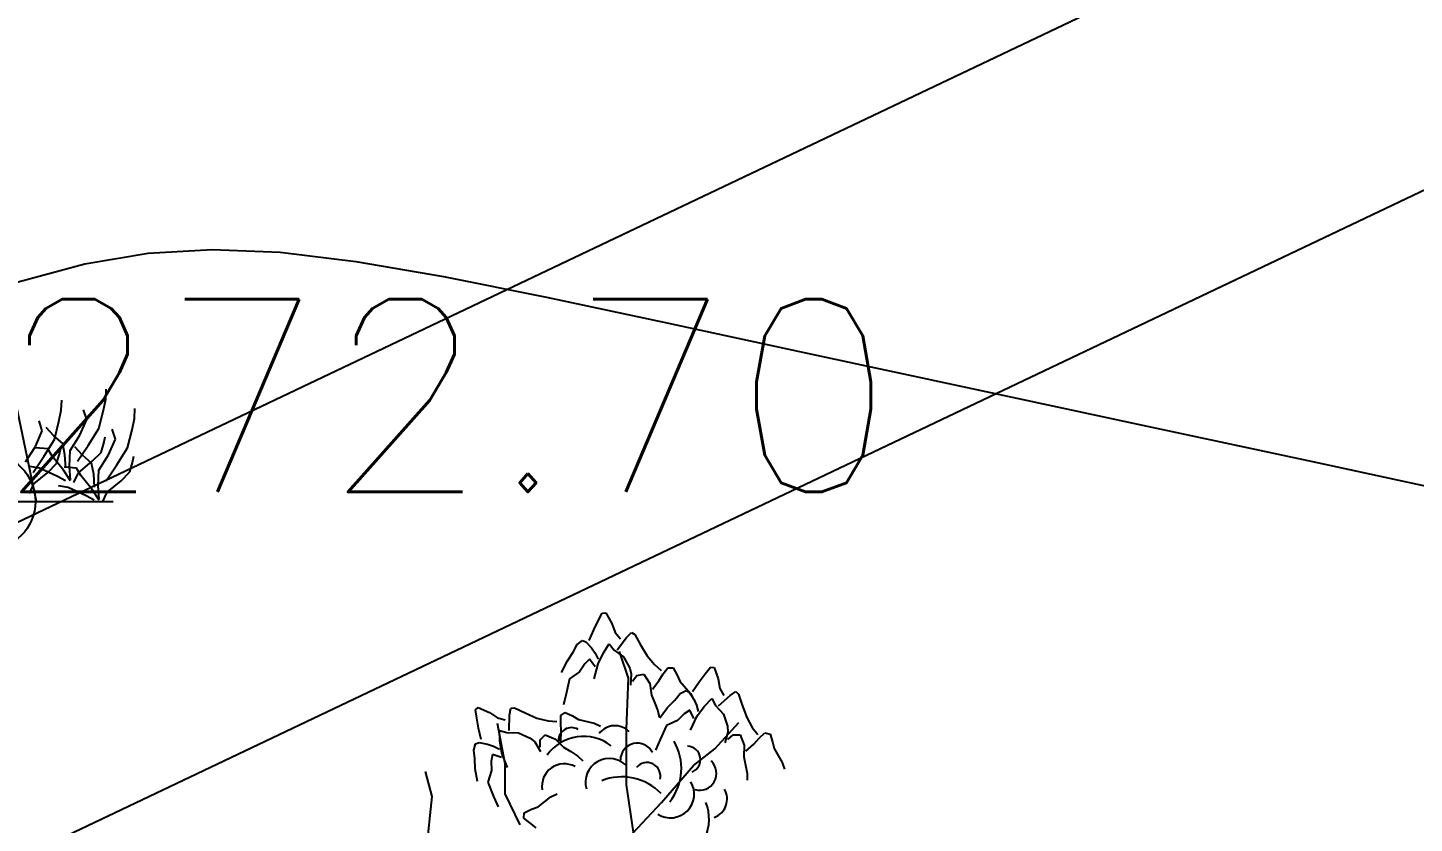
# Model space of a CAD drawing. Header units: millimetres. Extents: x 524954 to 526204, y 9523489 to 9524010.
# Drawn here: x 525849.93 to 525857.13, y 9523668.56 to 9523672.69 of the extents above; entities that cross this region are included whole.
import ezdxf

# ---------------------------------------------------------------- set-up
doc = ezdxf.new("R2010")
doc.units = ezdxf.units.MM
doc.header["$PDMODE"] = 32
doc.header["$PDSIZE"] = 0.5
doc.linetypes.add('ACAD_ISO12W100', pattern=[21, 12, -3, 0, -3, 0, -3])
for name, color, linetype in [('Arbre', 34, 'ACAD_ISO12W100'), ('CN_01_00', 3, 'Continuous'), ('PLUME_5', 6, 'Continuous'), ('PLUME_6', 2, 'Continuous'), ('TopoAlt', 3, 'Continuous'), ('TOPOJIS', 7, 'Continuous')]:
    doc.layers.add(name, color=color, linetype=linetype)
doc.styles.add('Simplex 1.0', font='Simplex.shx', dxfattribs={"width": 0.99, "height": 1})

# ---------------------------------------------------------------- blocks, each defined once
blk = doc.blocks.new('TCPOINT M')
at = {"color": 0}
blk.add_point((0, 0), dxfattribs=at)
at = {"layer": 'TopoAlt', "style": 'Simplex 1.0', "width": 0.99}
blk.add_attdef('ALT', (0.15, 0.15), '', height=1, dxfattribs=at)
blk = doc.blocks.new('v088')
at = {"color": 3, "linetype": 'Continuous'}
for p, q in [((-0.0239, 12.3184), (0.0161, 12.3965)), ((0.0161, 12.3965), (0.0546, 12.3999)), ((0.0546, 12.3999), (0.1184, 12.2906)), ((-0.0686, 12.2238), (-0.0239, 12.3184)), ((0.1184, 12.2906), (0.1522, 12.1952)), ((-0.1179, 12.1126), (-0.0686, 12.2238)), ((0.1522, 12.1952), (0.2074, 12.1313)), ((0.2717, 12.1435), (0.3242, 12.1966)), ((0.3242, 12.1966), (0.3557, 12.1751)), ((0.3557, 12.1751), (0.415, 12.0689)), ((-0.2428, 12.0693), (-0.1881, 12.111)), ((-0.1881, 12.111), (-0.1505, 12.0986)), ((-0.1505, 12.0986), (-0.0915, 12.0354)), ((0.1746, 12.0155), (0.2717, 12.1435)), ((-0.2828, 11.9912), (-0.2428, 12.0693)), ((-0.0915, 12.0354), (-0.0536, 11.98)), ((0.0317, 11.9844), (0.0922, 12.0781)), ((0.0922, 12.0781), (0.1437, 12.0135)), ((0.415, 12.0689), (0.4841, 11.9528)), ((-0.344, 11.9013), (-0.2828, 11.9912)), ((-0.0536, 11.98), (-0.0225, 11.9193)), ((-0.0252, 11.8718), (0.0317, 11.9844)), ((0.1437, 12.0135), (0.2395, 11.9416)), ((-0.4033, 11.7804), (-0.344, 11.9013)), ((-0.1123, 11.9179), (-0.1618, 11.8694)), ((-0.0542, 11.8389), (-0.1123, 11.9179)), ((0.2395, 11.9416), (0.3048, 11.8248)), ((0.4841, 11.9528), (0.5601, 11.8616)), ((-0.1618, 11.8694), (-0.2169, 11.7884)), ((-0.066, 11.7153), (-0.0252, 11.8718)), ((0.3048, 11.8248), (0.32, 11.7651)), ((0.5601, 11.8616), (0.6304, 11.8005)), ((0.6527, 11.7656), (0.6994, 11.8293)), ((0.6994, 11.8293), (0.7544, 11.828)), ((0.7544, 11.828), (0.796, 11.7537)), ((1.0886, 11.7676), (1.1424, 11.8368)), ((1.1424, 11.8368), (1.1809, 11.833)), ((1.1809, 11.833), (1.2232, 11.7138)), ((-0.2169, 11.7884), (-0.3202, 11.714)), ((0.32, 11.7651), (0.3106, 11.6498)), ((0.3344, 11.6895), (0.378, 11.7487)), ((0.378, 11.7487), (0.4498, 11.7623)), ((0.4498, 11.7623), (0.5114, 11.6644)), ((0.6075, 11.6944), (0.6527, 11.7656)), ((0.796, 11.7537), (0.824, 11.6885)), ((1.027, 11.683), (1.0886, 11.7676)), ((-0.3202, 11.714), (-0.3572, 11.5582)), ((0.5418, 11.6075), (0.6075, 11.6944)), ((0.824, 11.6885), (0.9344, 11.5607)), ((0.9578, 11.583), (1.027, 11.683)), ((1.2232, 11.7138), (1.2386, 11.6137)), ((0.5114, 11.6644), (0.5299, 11.5465)), ((0.827, 11.5637), (0.8886, 11.5945)), ((0.8886, 11.5945), (0.9232, 11.5753)), ((1.2386, 11.6137), (1.2809, 11.5407)), ((-0.3572, 11.5582), (-0.3824, 11.4437)), ((0.5299, 11.5465), (0.5653, 11.4632)), ((0.7732, 11.4945), (0.827, 11.5637)), ((0.9232, 11.5753), (0.9693, 11.5022)), ((0.9344, 11.5607), (0.97, 11.497)), ((1.2271, 11.433), (1.3463, 11.5407)), ((1.3463, 11.5407), (1.4079, 11.583)), ((1.4079, 11.583), (1.4348, 11.556)), ((1.4348, 11.556), (1.4733, 11.4406)), ((0.5653, 11.4632), (0.5962, 11.3829)), ((0.6962, 11.4176), (0.7732, 11.4945)), ((0.9693, 11.5022), (0.9963, 11.4406)), ((1.0809, 11.4291), (1.1578, 11.5099)), ((1.1578, 11.5099), (1.1963, 11.4368)), ((-1.2987, 11.3921), (-1.2695, 11.4174)), ((-1.2853, 11.3054), (-1.2987, 11.3921)), ((-1.2695, 11.4174), (-1.1537, 11.3664)), ((-0.9434, 11.3371), (-0.9319, 11.4109)), ((-0.9319, 11.4109), (-0.8938, 11.412)), ((-0.8938, 11.412), (-0.7835, 11.3608)), ((0.5962, 11.3829), (0.6091, 11.3149)), ((0.6155, 11.3099), (0.6962, 11.4176)), ((0.927, 11.3906), (0.8693, 11.3522)), ((0.9693, 11.3022), (0.927, 11.3906)), ((0.9963, 11.4406), (1.0155, 11.3753)), ((1.004, 11.3291), (1.0809, 11.4291)), ((1.1963, 11.4368), (1.2771, 11.3483)), ((1.4733, 11.4406), (1.5194, 11.3137)), ((-1.1537, 11.3664), (-1.0704, 11.3089)), ((-1.0704, 11.3089), (-0.9882, 11.2895)), ((-0.9469, 11.1764), (-0.9434, 11.3371)), ((-0.7835, 11.3608), (-0.6595, 11.3072)), ((-0.6595, 11.3072), (-0.5444, 11.2779)), ((-0.4131, 11.2545), (-0.4126, 11.3334)), ((-0.4126, 11.3334), (-0.3673, 11.3647)), ((-0.3673, 11.3647), (-0.2901, 11.3288)), ((-0.2901, 11.3288), (-0.2291, 11.2925)), ((0.8693, 11.3522), (0.8001, 11.2829)), ((0.9347, 11.1829), (1.004, 11.3291)), ((1.2771, 11.3483), (1.3194, 11.2214)), ((1.5194, 11.3137), (1.5771, 11.2099)), ((-1.266, 11.2026), (-1.2853, 11.3054)), ((-0.5444, 11.2779), (-0.4516, 11.2697)), ((-0.4079, 11.1703), (-0.4131, 11.2545)), ((-0.2291, 11.2925), (-0.0648, 11.2537)), ((-0.0648, 11.2537), (0.0014, 11.223)), ((0.8001, 11.2829), (0.6847, 11.2291)), ((-1.2408, 11.0836), (-1.266, 11.2026)), ((-1.0503, 11.1789), (-0.9708, 11.1567)), ((-1.0444, 11.0675), (-1.0503, 11.1789)), ((-0.4102, 11.0614), (-0.4079, 11.1703)), ((0.6847, 11.2291), (0.6193, 11.0829)), ((1.3194, 11.2214), (1.3232, 11.1598)), ((1.5771, 11.2099), (1.6348, 11.1368)), ((-0.9708, 11.1567), (-0.851, 11.1547)), ((-0.851, 11.1547), (-0.7296, 11.0984)), ((-0.7296, 11.0984), (-0.6822, 11.0589)), ((-0.6257, 11.0796), (-0.5755, 11.1328)), ((-0.5755, 11.1328), (-0.4682, 11.0896)), ((1.3232, 11.1598), (1.2925, 11.0483)), ((1.3232, 11.0829), (1.3771, 11.1329)), ((1.3771, 11.1329), (1.4502, 11.1329)), ((1.4502, 11.1329), (1.4925, 11.0252)), ((1.5925, 11.0368), (1.6502, 11.0983)), ((1.6502, 11.0983), (1.7079, 11.1522)), ((1.7079, 11.1522), (1.7617, 11.1406)), ((1.7617, 11.1406), (1.7887, 11.0598)), ((-1.3166, 10.9752), (-1.2967, 11.0411)), ((-1.2967, 11.0411), (-1.2589, 11.0531)), ((-1.2589, 11.0531), (-1.1741, 11.0365)), ((-1.1741, 11.0365), (-1.1109, 11.0139)), ((-1.0245, 10.9429), (-1.0444, 11.0675)), ((-0.6822, 11.0589), (-0.6222, 10.96)), ((-0.6263, 11.0061), (-0.6257, 11.0796)), ((-0.4682, 11.0896), (-0.3841, 11.005)), ((0.6193, 11.0829), (0.5731, 10.9752)), ((1.4925, 11.0252), (1.4886, 10.906)), ((1.5117, 10.9637), (1.5925, 11.0368)), ((1.7887, 11.0598), (1.8041, 10.9906)), ((-1.3032, 10.8885), (-1.3166, 10.9752)), ((-1.1109, 11.0139), (-1.0501, 10.983)), ((-0.3841, 11.005), (-0.3065, 10.9583)), ((-0.3065, 10.9583), (-0.2344, 10.9114)), ((1.8041, 10.9906), (1.8887, 10.8444)), ((-1.3, 10.7798), (-1.3032, 10.8885)), ((-1.122, 10.9292), (-1.1336, 10.8608)), ((-1.0286, 10.8992), (-1.122, 10.9292)), ((-0.9657, 10.7922), (-1.0245, 10.9429)), ((-0.2344, 10.9114), (-0.1841, 10.8638)), ((1.4886, 10.906), (1.5079, 10.8175)), ((-1.1336, 10.8608), (-1.1308, 10.7629)), ((1.5079, 10.8175), (1.5233, 10.7329)), ((1.8887, 10.8444), (1.9118, 10.7752)), ((-1.2771, 10.6471), (-1.3, 10.7798)), ((-1.1308, 10.7629), (-1.1708, 10.642)), ((1.5233, 10.7329), (1.5233, 10.6636)), ((-1.1708, 10.642), (-1.1094, 10.4942)), ((-0.514, 10.4875), (-0.4484, 10.5194)), ((-1.1094, 10.4942), (-1.0628, 10.3867)), ((-0.648, 10.3846), (-0.514, 10.4875)), ((-0.7146, 10.3603), (-0.648, 10.3846)), ((-0.7957, 10.2682), (-0.7912, 10.3231)), ((-0.7912, 10.3231), (-0.7146, 10.3603)), ((-0.7348, 10.218), (-0.7957, 10.2682)), ((-0.6662, 10.1688), (-0.7348, 10.218)), ((0.6155, 0.5313), (0.6179, 0.5842)), ((0.3847, 0.4736), (0.3871, 0.5265)), ((0.6034, 0.4736), (0.6155, 0.5313)), ((0.3726, 0.4159), (0.3847, 0.4736)), ((0.5169, 0.4255), (0.5001, 0.476)), ((0.5794, 0.3798), (0.6034, 0.4736)), ((0.7645, 0.4303), (0.7669, 0.4832)), ((0.25, 0.2861), (0.2861, 0.3678)), ((0.2861, 0.3678), (0.2693, 0.4183)), ((0.3462, 0.3414), (0.3053, 0.3847)), ((0.3486, 0.3221), (0.3726, 0.4159)), ((0.4808, 0.3438), (0.5169, 0.4255)), ((0.5241, 0.2909), (0.5794, 0.3798)), ((0.6659, 0.3246), (0.6491, 0.375)), ((0.7285, 0.2789), (0.7525, 0.3726)), ((0.7525, 0.3726), (0.7645, 0.4303)), ((0.2933, 0.2332), (0.3486, 0.3221)), ((0.3919, 0.3005), (0.3462, 0.3414)), ((0.4039, 0.2428), (0.3919, 0.3005)), ((0.4303, 0.2645), (0.4808, 0.3438)), ((0.4688, 0.2092), (0.5241, 0.2909)), ((0.5914, 0.2548), (0.6058, 0.3029)), ((0.6058, 0.3029), (0.6131, 0.3366)), ((0.6299, 0.2428), (0.6659, 0.3246)), ((0.1995, 0.2068), (0.25, 0.2861)), ((0.238, 0.1515), (0.2933, 0.2332)), ((0.3149, 0.2741), (0.25, 0.2789)), ((0.3366, 0.2356), (0.3149, 0.2741)), ((0.3967, 0.1635), (0.3366, 0.2356)), ((0.3606, 0.1971), (0.375, 0.2452)), ((0.375, 0.2452), (0.3823, 0.2789)), ((0.4087, 0.1755), (0.4039, 0.2428)), ((0.4279, 0.1827), (0.4303, 0.2645)), ((0.4953, 0.2404), (0.4544, 0.2837)), ((0.5409, 0.1995), (0.4953, 0.2404)), ((0.5457, 0.2092), (0.5914, 0.2548)), ((0.5794, 0.1635), (0.6299, 0.2428)), ((0.6732, 0.1899), (0.7285, 0.2789)), ((0.7549, 0.2019), (0.7621, 0.2356)), ((0.2717, 0.1731), (0.2212, 0.1827)), ((0.2428, 0.0914), (0.3149, 0.1515)), ((0.3654, 0.1298), (0.2717, 0.1731)), ((0.3149, 0.1515), (0.3606, 0.1971)), ((0.4327, 0.1082), (0.3967, 0.1635)), ((0.464, 0.1731), (0.3991, 0.1779)), ((0.4327, 0.113), (0.4279, 0.1827)), ((0.4496, 0.0986), (0.4736, 0.1491)), ((0.4856, 0.1346), (0.464, 0.1731)), ((0.4736, 0.1491), (0.5457, 0.2092)), ((0.5529, 0.1418), (0.5409, 0.1995)), ((0.577, 0.0817), (0.5794, 0.1635)), ((0.6179, 0.1082), (0.6732, 0.1899)), ((0.6948, 0.1082), (0.7405, 0.1539)), ((0.7405, 0.1539), (0.7549, 0.2019)), ((0.2188, 0.0409), (0.2428, 0.0914)), ((0.4063, 0.1082), (0.3654, 0.1298)), ((0.4207, 0.0721), (0.3702, 0.0817)), ((0.5145, 0.0288), (0.4207, 0.0721)), ((0.5457, 0.0625), (0.4856, 0.1346)), ((0.5578, 0.0745), (0.5529, 0.1418)), ((0.5818, 0.012), (0.577, 0.0817)), ((0.6227, 0.0481), (0.6948, 0.1082)), ((0.5554, 0.0072), (0.5145, 0.0288)), ((0.5818, 0.0072), (0.5457, 0.0625)), ((0.5986, -0.0024), (0.6227, 0.0481))]:
    blk.add_line(p, q, dxfattribs=at)
at = {"linetype": 'Continuous'}
for p, q in [((0.2897, 11.7219), (0.1969, 11.9998)), ((0.2697, 11.1929), (0.2897, 11.7219)), ((-0.9914, 10.8307), (-1.0686, 11.252)), ((1.1882, 10.9882), (1.4374, 11.2608)), ((0.2693, 10.6145), (0.2697, 11.1929)), ((0.9679, 10.8157), (1.1882, 10.9882)), ((-0.9911, 10.5198), (-0.9914, 10.8307)), ((0.6339, 10.4293), (0.9679, 10.8157)), ((-1.7492, 10.4915), (-1.8168, 10.7513)), ((0.3448, 10.1217), (0.2693, 10.6145)), ((-0.8352, 10.1996), (-0.9911, 10.5198)), ((-1.8059, 9.9306), (-1.7492, 10.4915)), ((0.3358, 10.1122), (0.6339, 10.4293)), ((0.2565, 0), (0.151, 0.5063)), ((-0.6539, 0), (0.6539, 0))]:
    blk.add_line(p, q, dxfattribs=at)
at = {"color": 3, "linetype": 'Continuous'}
for centre, major_axis, start_param, end_param in [((-0.3005, 11.0717), (0.0964, 0.0964), 0.254619, 2.377018), ((0.1501, 11.0237), (0.1445, 0.1445), 6.263619, 7.998733), ((-0.1756, 10.6509), (0.3298, 0.3298), 0.12682, 1.733702), ((0.3829, 10.8698), (-0.1246, 0.1246), 4.396235, 7.060094), ((0.2754, 10.7857), (0.3995, 0.3995), 4.836335, 6.022049), ((0.8987, 10.8757), (0.099, 0.099), 4.31771, 7.031286), ((0.0911, 10.6412), (0.1741, 0.1741), 6.236163, 8.918901), ((-0.3757, 10.5998), (0.1641, 0.1641), 0.282297, 2.520721), ((0.4834, 10.7051), (-0.099, 0.099), 3.680741, 6.394318), ((1.0287, 10.7332), (-0.1246, 0.1246), 2.081137, 4.744996), ((0.2226, 10.1318), (-0.3995, 0.3995), 4.689978, 5.875693), ((0.7276, 10.5169), (-0.1741, 0.1741), 1.793126, 4.475865), ((1.1114, 10.4666), (-0.1445, 0.1445), 2.713295, 4.448408), ((0.6623, 10.2582), (-0.3298, 0.3298), 2.69514, 4.302022)]:
    blk.add_ellipse(centre, major_axis=major_axis, ratio=1, start_param=start_param, end_param=end_param, dxfattribs=at)

msp = doc.modelspace()

# ---------------------------------------------------------------- linework, layer by layer
at = {"layer": 'CN_01_00', "elevation": 273, "flags": 128}
msp.add_lwpolyline([(525845.7354, 9523669.264), (525846.1035, 9523669.4886), (525846.4923, 9523669.7204), (525846.9054, 9523669.9597), (525847.3372, 9523670.2017), (525847.78, 9523670.4403), (525848.2256, 9523670.6696), (525848.6662, 9523670.8835), (525849.094, 9523671.076), (525849.5009, 9523671.241), (525849.8792, 9523671.3726), (525850.2254, 9523671.466), (525850.5544, 9523671.5216), (525850.8857, 9523671.5411), (525851.2387, 9523671.5263), (525851.6328, 9523671.4789), (525852.0876, 9523671.4005), (525852.6224, 9523671.293), (525853.2566, 9523671.1579), (525854.0012, 9523670.9979), (525854.8323, 9523670.8193), (525855.7175, 9523670.6289), (525856.6245, 9523670.4341), (525857.5208, 9523670.2417)], dxfattribs=at)
at = {"layer": 'PLUME_5'}
msp.add_lwpolyline([(525865.9506, 9523676.017), (525857.2293, 9523671.8711), (525848.5079, 9523667.7252), (525839.7502, 9523664.0779), (525839.2879, 9523663.5429), (525830.5302, 9523659.8956), (525821.2374, 9523656.7107), (525811.981, 9523653.027), (525811.981, 9523653.027), (525802.6882, 9523649.8421), (525793.359, 9523647.1558), (525784.0298, 9523644.4695), (525783.5312, 9523644.4331), (525774.202, 9523641.7468), (525764.8364, 9523639.5592), (525755.4708, 9523637.3716), (525754.9721, 9523637.3352), (525745.5701, 9523635.6463), (525735.6694, 9523633.9209), (525726.2675, 9523632.232), (525726.2675, 9523632.232), (525716.3304, 9523631.0053), (525706.3569, 9523630.2773)], dxfattribs=at)
at = {"layer": 'PLUME_6'}
msp.add_lwpolyline([(525856.6214, 9523673.3307), (525847.9001, 9523669.1848), (525839.1787, 9523665.0389), (525838.6801, 9523665.0025), (525829.9223, 9523661.3553), (525820.666, 9523657.6716), (525811.3732, 9523654.4867), (525811.3732, 9523654.4867), (525802.0804, 9523651.3017), (525792.7512, 9523648.6154), (525783.422, 9523645.9291), (525783.422, 9523645.9291), (525774.0928, 9523643.2429), (525764.2285, 9523641.0188), (525754.8629, 9523638.8312), (525754.8629, 9523638.8312), (525744.9622, 9523637.1059), (525735.5603, 9523635.417), (525726.1583, 9523633.728), (525725.6596, 9523633.6916), (525716.2212, 9523632.5014), (525706.2477, 9523631.7734)], dxfattribs=at)

# ---------------------------------------------------------------- block references
at = {"layer": 'Arbre'}
msp.add_blockref('v088', (525849.718, 9523670.232), dxfattribs=at)
at = {"layer": 'Arbre', "xscale": 0.5, "yscale": 0.5, "zscale": 0.5}
msp.add_blockref('v088', (525852.9029, 9523663.4543), dxfattribs=at)
at = {"layer": 'TOPOJIS'}
ref = msp.add_blockref('TCPOINT M', (525849.7181, 9523670.2323, 272.7), dxfattribs=at)
ref.add_attrib('ALT', '272.70', (525849.7681, 9523670.2823, 272.7), dxfattribs={"layer": 'TopoAlt', "height": 1, "style": 'Simplex 1.0', "width": 0.99})

doc.saveas('drawing.dxf')
